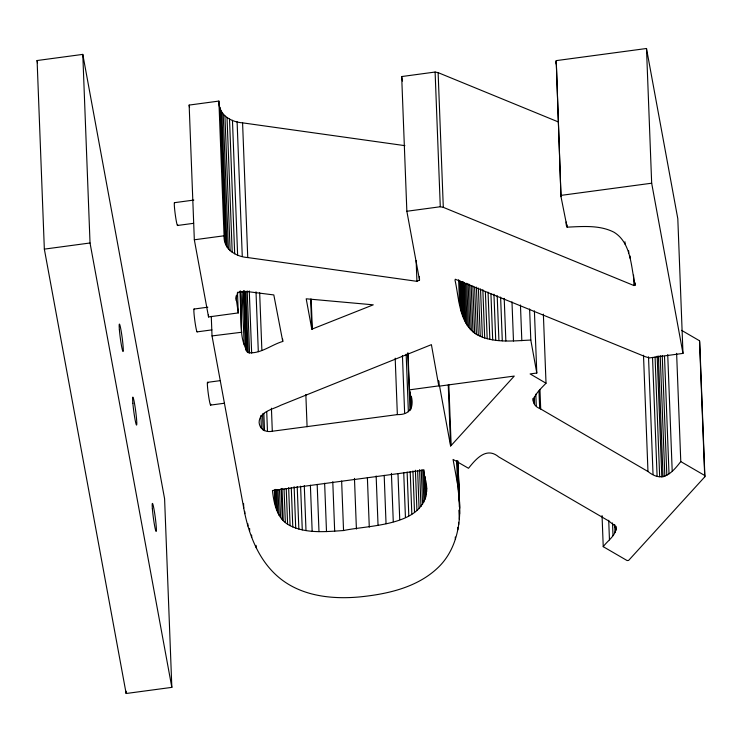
<?xml version="1.0" encoding="UTF-8"?>
<svg xmlns="http://www.w3.org/2000/svg" width="742" height="742" viewBox="0 0 742 742"><rect width="100%" height="100%" fill="white"/><g stroke="black" fill="none" stroke-linecap="round" stroke-linejoin="round"><path stroke-width="1.11" d="M426.687 488.922L423.626 470.363L422.56 470.335L272.444 490.545C273.919 503.568 276.979 519.335 290.094 525.661C306.576 533.786 325.821 531.671 343.546 530.539C370.239 524.742 429.117 526.662 426.548 485.472M211.275 316.342L212.026 335.922L243.738 508.075C248.57 534.704 259.125 562.195 281.144 579.27C303.246 596.41 332.731 599.415 359.74 596.911C387.834 594.073 417.839 587.395 438.67 566.99C455.653 550.323 460.949 525.382 459.539 502.353L457.99 462.053M676.621 353.35L680.776 461.58C671.334 473.841 662.226 483.033 647.97 471.504L540.705 409C524.909 402.646 539.443 390.162 546.019 383.224L543.367 314.135M681.583 330.338L699.511 340.754L699.725 341.997L704.9 476.716L628.622 560.423L627.101 560.553L603.237 546.678C607.605 540.491 616.778 535.242 616.027 526.644M411.522 401.951L409.445 389.856L438.772 385.877L431.408 344.65L280.671 405.299C272.731 409.491 259.208 411.485 259.106 422.578C259.746 429.553 265.998 432.623 272.305 431.241L397.36 414.602C409.695 414.963 414.11 407.46 411.309 396.191M237.468 292.2L238.265 312.92L208.539 316.945L194.33 239.787L189.154 105.076L218.89 101.079L224.065 235.789C223.37 249.127 235.882 256.769 247.754 257.557L416.939 281.329L419.518 280.049L406.857 211.266L440.284 206.749L443.299 207.343L633.956 285.549L635.143 285.16C630.96 267.667 631.683 243.033 613.977 232.218C599.619 224.845 582.646 226.477 567.073 227.154L560.989 196.639L556.231 60.621L646.495 48.499L677.808 218.695L682.983 353.405L649.38 357.922L645.243 356.679L455.254 279.233L455.041 280.309C459.168 298.33 458.788 322.891 476.429 334.41C492.911 343.425 512.852 340.884 530.808 340.049L536.791 373.041L530.131 373.931L546.019 383.224M560.989 196.639L556.231 60.621M451.164 445.497L514.28 376.064L439.57 386.1L450.589 445.961L451.164 445.497L448.817 384.477M240.222 290.781C243.914 310.202 236.271 335.505 248.19 352.654C260.498 354.222 271.442 344.687 282.758 341.459L282.665 339.159M312.326 329.003L373.254 304.832L306.205 298.803L311.788 329.142L312.326 329.003L311.176 299.072M37.1 60.529L82.789 54.389L164.594 498.772L171.838 687.37L126.149 693.501L44.344 249.127L37.1 60.529L37.517 62.801M406.857 211.266L401.682 76.556L435.109 72.039L438.123 72.633L558.086 121.836M174.398 202.687L193.82 200.071M177.607 225.466L193.597 223.323M44.344 249.127L90.032 242.986L82.789 54.389M194.33 239.787L224.065 235.789M561.406 195.332L651.671 183.209L646.495 48.499M194.116 309.034L207.825 307.188M197.066 331.878L211.915 329.884M212.026 335.922L241.818 332.231M207.639 382.334L220.198 380.646M210.515 405.104L224.223 403.268M218.89 101.079C218.194 114.416 230.706 122.059 242.578 122.847L404.9 145.655M680.776 461.58L704.687 475.464L704.9 476.716M651.671 183.209L682.983 353.405M555.814 61.929L556.222 64.146M401.682 76.556L402.516 81.064M282.758 341.459L273.817 294.936L247.123 291.55L238.868 292.033L237.403 293.442L236.151 298.228L238.265 312.92M189.154 105.076L189.572 107.34M90.032 242.986L171.838 687.37M459.539 502.353L457.489 483.654L453.065 459.419L468.508 468.285C475.965 458.955 486.437 446.489 498.763 456.933L608.765 520.995L614.33 525.401L616.11 528.944M699.511 340.754L704.687 475.464M667.726 354.602L672.196 470.892M664.498 356.336L669.015 473.776M662.235 355.594L666.835 475.334M660.204 355.501L664.851 476.392M658.395 356.039L663.042 476.939M657.18 356.123L661.827 477.023M655.065 357.004L659.666 476.754M652.533 357.403L657.087 476.002M648.517 356.809L653.025 474.259M643.499 355.214L647.97 471.504M635.05 282.86L635.143 285.16M633.557 275.189L633.956 285.549M630.041 255.962L630.125 258.262M628.659 250.74L628.743 253.041M624.968 241.79L625.052 244.099M615.656 525.985L615.832 530.595M614.682 524.483L614.997 532.543M612.521 522.943L613.003 535.613M608.709 520.281L609.46 539.851M602.05 515.588L603.237 546.678M566.99 224.845L567.073 227.154M566.165 222.006L566.294 225.457M539.953 389.42L540.705 409M538.989 391.034L539.657 408.304M534.398 310.87L536.791 373.041M535.817 394.197L536.262 405.707M534.277 397.044L534.537 403.954M533.609 398.278L533.786 402.878M533.22 398.426L533.35 401.876M529.612 308.96L530.808 340.049M533.127 398.612L533.22 400.921M520.457 305.008L521.83 340.699M511.98 301.864L513.483 341.014M504.208 298.367L505.849 340.968M500.609 297.069L502.288 340.819M497.196 295.678L498.921 340.578M493.949 294.194L495.721 340.253M490.926 293.776L492.697 339.836M488.041 292.125L489.85 339.326M485.37 291.532L487.188 338.732M482.838 289.695L484.693 338.055M480.528 288.926L482.383 337.285M478.395 288.072L480.25 336.432M476.429 287.126L478.284 335.486M474.611 287.2L476.429 334.41M472.839 285.985L474.657 333.195M471.198 285.791L472.969 331.85M469.603 284.307L471.374 330.366M468.137 283.843L469.862 328.743M466.764 283.231L468.443 326.99M465.522 283.648L467.108 325.098M464.316 282.767L465.865 323.067M463.203 281.756L464.705 320.896M462.22 281.756L463.639 318.596M461.329 281.617L462.656 316.157M460.522 281.348L461.765 313.588M459.808 280.94L460.958 310.879M458.63 279.715L459.604 305.045M457.944 462.145L459.706 508.205M457.74 460.615L459.113 496.315M457.638 462.053L457.851 467.812M458.166 475.872L458.612 487.383M458.918 495.443L459.363 506.953M459.493 510.413L459.623 513.863M457.322 461.292L458.426 490.082M458.927 510.125L459.289 519.335M456.608 460.624L457.489 483.654M458.602 522.312L458.686 524.613M457.749 527.404L457.842 529.705M438.123 72.633L443.299 207.343M455.282 537.013L455.375 539.313M448.251 384.94L450.589 445.961M435.109 72.039L440.284 206.749M438.735 380.794L438.912 385.395M438.596 381.267L438.772 385.877M419.388 276.599L419.518 280.049M426.4 484.869L426.669 491.779M425.852 480.695L426.381 494.515M425.036 476.42L425.834 497.14M416.141 260.609L416.939 281.329M423.868 469.723L425.018 499.654M422.69 469.816L423.932 502.056M421.261 469.807L422.588 504.347M419.555 469.677L420.974 506.526M417.625 470.595L419.091 508.585M415.39 470.243L416.939 510.542M411.151 396.543L411.55 406.904M410.261 391.962L410.929 409.232M412.942 470.929L414.528 512.379M408.026 353.016L409.445 389.856M407.794 353.025L410.011 410.586M406.162 354.147L408.369 411.717M410.196 471.513L411.838 514.113M407.126 472.023L408.805 515.773M402.433 355.539L404.64 413.108M403.713 472.459L405.438 517.369M395.189 358.182L397.36 414.602M397.972 473.572L399.734 519.632M391.414 473.377L393.279 521.737M384.189 475.325L386.044 523.685M376.148 475.965L378.049 525.475M367.383 477.607L369.284 527.117M354.463 478.395L356.41 529.055M341.635 481.029L343.546 530.539M332.778 481.734L334.679 531.244M324.634 483.237L326.499 531.597M310.638 299.212L311.788 329.142M317.177 484.396L318.986 531.606M310.388 485.203L312.159 531.263M305.843 394.503L307.086 426.743M304.276 485.658L306.001 530.567M300.593 486.158L302.272 529.909M297.208 486.492L298.85 529.102M294.12 486.678L295.715 528.128M291.291 487.837L292.793 526.987M288.638 487.67L290.094 525.661M286.236 488.468L287.599 524.167M284.038 489.099L285.327 522.489M282.016 488.403L283.258 520.643M281.107 488.561L282.303 519.65M279.493 489.896L280.55 517.526M278.037 489.906L279.011 515.236M276.803 489.739L277.684 512.768M275.774 489.395L276.571 510.116M275.004 490.026L275.672 507.296M271.424 408.211L272.305 431.241M274.345 489.924L274.874 503.744M266.721 411.68L267.472 431.26M259.663 292.802L261.88 350.372M263.855 413.47L264.523 430.74M262.538 413.999L263.16 430.119M260.896 415.548L261.379 428.208M256.009 291.801L258.309 351.671M249.266 290.947L251.659 353.118M242.578 122.847L247.754 257.557M247.179 290.892L249.562 353.071M256.092 545.389L256.185 547.698M245.843 291.634L248.19 352.654M244.73 290.883L247.077 351.912M243.868 290.827L246.168 350.697M237.097 121.707L242.272 256.417M243.469 291.012L245.723 349.732M251.612 535.028L251.696 537.338M242.105 291.393L244.146 344.353M249.59 528.332L249.674 530.632M240.018 291.652L241.567 331.952M232.45 120.297L237.625 255.016M247.828 523.685L247.921 525.985M244.749 511.349L244.841 513.659M229.51 119.072L234.685 253.783M236.067 295.919L236.197 300.584M243.562 503.466L243.738 508.075M227.033 117.681L232.209 252.391M224.947 116.114L230.122 250.824M223.221 114.342L228.397 249.052M221.839 112.367L227.015 247.077M220.81 110.187L225.985 244.897M220.031 107.293L225.206 242.003M208.446 314.636L208.539 316.945M126.066 691.192L126.149 693.501M210.802 404.186A11.547 0.788 82.3 0 1 208.326 394.011A11.547 0.788 82.3 0 1 207.936 383.039M197.242 331.683A11.547 0.788 82.3 0 1 194.692 319.7A11.547 0.788 82.3 0 1 194.395 309.618M177.718 224.789A11.547 0.788 82.4 0 1 175.362 215.208A11.547 0.788 82.4 0 1 174.62 202.779M119.379 329.726A13.857 0.946 82.4 0 0 122.949 351.476A13.857 0.946 82.4 0 0 121.354 332.231A13.857 0.946 82.4 0 0 119.379 329.726M132.864 403.277A14.135 0.965 82.4 0 0 136.519 425.055A14.135 0.965 82.4 0 0 134.756 404.891A14.135 0.965 82.4 0 0 132.864 403.277M152.36 508.576A14.135 0.965 82.4 0 0 155.987 531.281A14.135 0.965 82.4 0 0 154.549 512.509A14.135 0.965 82.4 0 0 152.36 508.576"/></g></svg>
